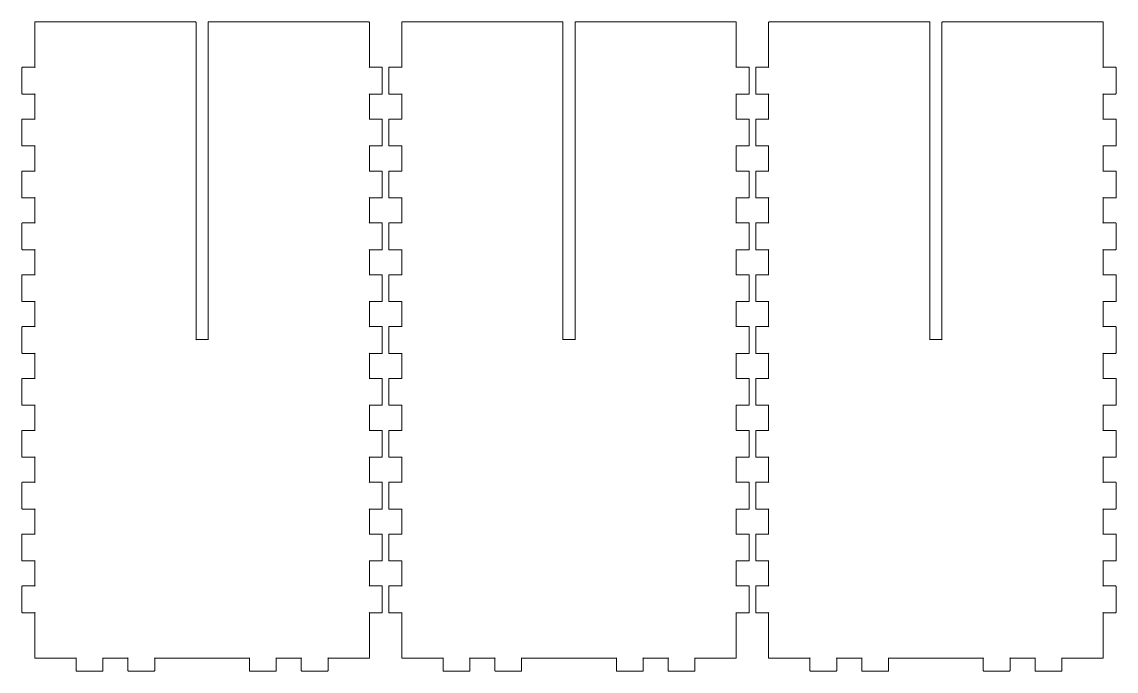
# Model space of a CAD drawing. Extents: x 28 to 2673, y 28 to 917.
# Drawn here: x 751 to 1469, y 492 to 917 of the extents above; entities that cross this region are included whole.
import ezdxf

# ---------------------------------------------------------------- set-up
doc = ezdxf.new("R2010")
doc.units = 0
doc.header["$MEASUREMENT"] = 0
doc.layers.add('圖層 1', color=7, linetype='Continuous', lineweight=0)

msp = doc.modelspace()

# ---------------------------------------------------------------- linework, layer by layer
at = {"layer": '圖層 1', "color": 18, "lineweight": 20, "true_color": 0x000000}
for points in [[(759.54, 500.03), (759.54, 500.03), (786.37, 500.03), (786.37, 500.03), (786.65, 500.03), (786.37, 500.31), (786.37, 500.03), (786.37, 500.03), (786.37, 491.81), (786.37, 491.81), (786.37, 491.66), (786.49, 491.53), (786.65, 491.53), (786.65, 491.53), (803.66, 491.53), (803.66, 491.53), (803.81, 491.53), (803.94, 491.66), (803.94, 491.81), (803.94, 491.81), (803.94, 500.03), (803.94, 500.03), (803.94, 500.31), (803.66, 500.03), (803.94, 500.03), (803.94, 500.03), (820.38, 500.03), (820.38, 500.03), (820.67, 500.03), (820.38, 500.31), (820.38, 500.03), (820.38, 500.03), (820.38, 491.81), (820.38, 491.81), (820.38, 491.66), (820.51, 491.53), (820.67, 491.53), (820.67, 491.53), (837.67, 491.53), (837.67, 491.53), (837.83, 491.53), (837.96, 491.66), (837.96, 491.81), (837.96, 491.81), (837.96, 500.03), (837.96, 500.03), (837.96, 500.31), (837.67, 500.03), (837.96, 500.03), (837.96, 500.03), (864.78, 500.03), (864.78, 500.03), (864.78, 500.03), (873.28, 500.03), (873.28, 500.03), (873.28, 500.03), (900.11, 500.03), (900.11, 500.03), (900.39, 500.03), (900.11, 500.31), (900.11, 500.03), (900.11, 500.03), (900.11, 491.81), (900.11, 491.81), (900.11, 491.66), (900.23, 491.53), (900.39, 491.53), (900.39, 491.53), (917.4, 491.53), (917.4, 491.53), (917.56, 491.53), (917.68, 491.66), (917.68, 491.81), (917.68, 491.81), (917.68, 500.03), (917.68, 500.03), (917.68, 500.31), (917.4, 500.03), (917.68, 500.03), (917.68, 500.03), (934.12, 500.03), (934.12, 500.03), (934.41, 500.03), (934.12, 500.31), (934.12, 500.03), (934.12, 500.03), (934.12, 491.81), (934.12, 491.81), (934.12, 491.66), (934.25, 491.53), (934.41, 491.53), (934.41, 491.53), (951.41, 491.53), (951.41, 491.53), (951.57, 491.53), (951.7, 491.66), (951.7, 491.81), (951.7, 491.81), (951.7, 500.03), (951.7, 500.03), (951.7, 500.31), (951.41, 500.03), (951.7, 500.03), (951.7, 500.03), (978.52, 500.03), (978.52, 500.03), (978.68, 500.03), (978.8, 500.16), (978.8, 500.31), (978.8, 500.31), (978.8, 529.8), (978.8, 529.8), (978.8, 530.08), (978.52, 529.8), (978.8, 529.8), (978.8, 529.8), (987.02, 529.8), (987.02, 529.8), (987.18, 529.8), (987.31, 529.92), (987.31, 530.08), (987.31, 530.08), (987.31, 547.09), (987.31, 547.09), (987.31, 547.24), (987.18, 547.37), (987.02, 547.37), (987.02, 547.37), (978.8, 547.37), (978.8, 547.37), (978.52, 547.37), (978.8, 547.09), (978.8, 547.37), (978.8, 547.37), (978.8, 563.81), (978.8, 563.81), (978.8, 564.09), (978.52, 563.81), (978.8, 563.81), (978.8, 563.81), (987.02, 563.81), (987.02, 563.81), (987.18, 563.81), (987.31, 563.94), (987.31, 564.09), (987.31, 564.09), (987.31, 581.1), (987.31, 581.1), (987.31, 581.26), (987.18, 581.39), (987.02, 581.39), (987.02, 581.39), (978.8, 581.39), (978.8, 581.39), (978.52, 581.39), (978.8, 581.1), (978.8, 581.39), (978.8, 581.39), (978.8, 597.83), (978.8, 597.83), (978.8, 598.11), (978.52, 597.83), (978.8, 597.83), (978.8, 597.83), (987.02, 597.83), (987.02, 597.83), (987.18, 597.83), (987.31, 597.95), (987.31, 598.11), (987.31, 598.11), (987.31, 615.12), (987.31, 615.12), (987.31, 615.27), (987.18, 615.4), (987.02, 615.4), (987.02, 615.4), (978.8, 615.4), (978.8, 615.4), (978.52, 615.4), (978.8, 615.12), (978.8, 615.4), (978.8, 615.4), (978.8, 631.84), (978.8, 631.84), (978.8, 632.13), (978.52, 631.84), (978.8, 631.84), (978.8, 631.84), (987.02, 631.84), (987.02, 631.84), (987.18, 631.84), (987.31, 631.97), (987.31, 632.13), (987.31, 632.13), (987.31, 649.13), (987.31, 649.13), (987.31, 649.29), (987.18, 649.42), (987.02, 649.42), (987.02, 649.42), (978.8, 649.42), (978.8, 649.42), (978.52, 649.42), (978.8, 649.13), (978.8, 649.42), (978.8, 649.42), (978.8, 665.86), (978.8, 665.86), (978.8, 666.14), (978.52, 665.86), (978.8, 665.86), (978.8, 665.86), (987.02, 665.86), (987.02, 665.86), (987.18, 665.86), (987.31, 665.99), (987.31, 666.14), (987.31, 666.14), (987.31, 683.15), (987.31, 683.15), (987.31, 683.31), (987.18, 683.43), (987.02, 683.43), (987.02, 683.43), (978.8, 683.43), (978.8, 683.43), (978.52, 683.43), (978.8, 683.15), (978.8, 683.43), (978.8, 683.43), (978.8, 699.87), (978.8, 699.87), (978.8, 700.16), (978.52, 699.87), (978.8, 699.87), (978.8, 699.87), (987.02, 699.87), (987.02, 699.87), (987.18, 699.87), (987.31, 700), (987.31, 700.16), (987.31, 700.16), (987.31, 717.17), (987.31, 717.17), (987.31, 717.32), (987.18, 717.45), (987.02, 717.45), (987.02, 717.45), (978.8, 717.45), (978.8, 717.45), (978.52, 717.45), (978.8, 717.17), (978.8, 717.45), (978.8, 717.45), (978.8, 733.89), (978.8, 733.89), (978.8, 734.17), (978.52, 733.89), (978.8, 733.89), (978.8, 733.89), (987.02, 733.89), (987.02, 733.89), (987.18, 733.89), (987.31, 734.02), (987.31, 734.17), (987.31, 734.17), (987.31, 751.18), (987.31, 751.18), (987.31, 751.34), (987.18, 751.46), (987.02, 751.46), (987.02, 751.46), (978.8, 751.46), (978.8, 751.46), (978.52, 751.46), (978.8, 751.18), (978.8, 751.46), (978.8, 751.46), (978.8, 767.91), (978.8, 767.91), (978.8, 768.19), (978.52, 767.91), (978.8, 767.91), (978.8, 767.91), (987.02, 767.91), (987.02, 767.91), (987.18, 767.91), (987.31, 768.03), (987.31, 768.19), (987.31, 768.19), (987.31, 785.2), (987.31, 785.2), (987.31, 785.35), (987.18, 785.48), (987.02, 785.48), (987.02, 785.48), (978.8, 785.48), (978.8, 785.48), (978.52, 785.48), (978.8, 785.2), (978.8, 785.48), (978.8, 785.48), (978.8, 801.92), (978.8, 801.92), (978.8, 802.2), (978.52, 801.92), (978.8, 801.92), (978.8, 801.92), (987.02, 801.92), (987.02, 801.92), (987.18, 801.92), (987.31, 802.05), (987.31, 802.2), (987.31, 802.2), (987.31, 819.21), (987.31, 819.21), (987.31, 819.37), (987.18, 819.5), (987.02, 819.5), (987.02, 819.5), (978.8, 819.5), (978.8, 819.5), (978.52, 819.5), (978.8, 819.21), (978.8, 819.5), (978.8, 819.5), (978.8, 835.94), (978.8, 835.94), (978.8, 836.22), (978.52, 835.94), (978.8, 835.94), (978.8, 835.94), (987.02, 835.94), (987.02, 835.94), (987.18, 835.94), (987.31, 836.06), (987.31, 836.22), (987.31, 836.22), (987.31, 853.23), (987.31, 853.23), (987.31, 853.38), (987.18, 853.51), (987.02, 853.51), (987.02, 853.51), (978.8, 853.51), (978.8, 853.51), (978.52, 853.51), (978.8, 853.23), (978.8, 853.51), (978.8, 853.51), (978.8, 869.95), (978.8, 869.95), (978.8, 870.24), (978.52, 869.95), (978.8, 869.95), (978.8, 869.95), (987.02, 869.95), (987.02, 869.95), (987.18, 869.95), (987.31, 870.08), (987.31, 870.24), (987.31, 870.24), (987.31, 887.24), (987.31, 887.24), (987.31, 887.4), (987.18, 887.53), (987.02, 887.53), (987.02, 887.53), (978.8, 887.53), (978.8, 887.53), (978.52, 887.53), (978.8, 887.24), (978.8, 887.53), (978.8, 887.53), (978.8, 917.01), (978.8, 917.01), (978.8, 917.16), (978.68, 917.29), (978.52, 917.29), (978.52, 917.29), (873.28, 917.29), (873.28, 917.29), (873.13, 917.29), (873, 917.16), (873, 917.01), (873, 917.01), (873, 708.94), (873, 708.94), (873, 708.66), (873.28, 708.94), (873, 708.94), (873, 708.94), (865.06, 708.94), (865.06, 708.94), (864.78, 708.94), (865.06, 708.66), (865.06, 708.94), (865.06, 708.94), (865.06, 917.01), (865.06, 917.01), (865.06, 917.16), (864.94, 917.29), (864.78, 917.29), (864.78, 917.29), (759.54, 917.29), (759.54, 917.29), (759.39, 917.29), (759.26, 917.16), (759.26, 917.01), (759.26, 917.01), (759.26, 887.53), (759.26, 887.53), (759.26, 887.24), (759.54, 887.53), (759.26, 887.53), (759.26, 887.53), (751.04, 887.53), (751.04, 887.53), (750.88, 887.53), (750.76, 887.4), (750.76, 887.24), (750.76, 887.24), (750.76, 870.24), (750.76, 870.24), (750.76, 870.08), (750.88, 869.95), (751.04, 869.95), (751.04, 869.95), (759.26, 869.95), (759.26, 869.95), (759.54, 869.95), (759.26, 870.24), (759.26, 869.95), (759.26, 869.95), (759.26, 853.51), (759.26, 853.51), (759.26, 853.23), (759.54, 853.51), (759.26, 853.51), (759.26, 853.51), (751.04, 853.51), (751.04, 853.51), (750.88, 853.51), (750.76, 853.38), (750.76, 853.23), (750.76, 853.23), (750.76, 836.22), (750.76, 836.22), (750.76, 836.06), (750.88, 835.94), (751.04, 835.94), (751.04, 835.94), (759.26, 835.94), (759.26, 835.94), (759.54, 835.94), (759.26, 836.22), (759.26, 835.94), (759.26, 835.94), (759.26, 819.5), (759.26, 819.5), (759.26, 819.21), (759.54, 819.5), (759.26, 819.5), (759.26, 819.5), (751.04, 819.5), (751.04, 819.5), (750.88, 819.5), (750.76, 819.37), (750.76, 819.21), (750.76, 819.21), (750.76, 802.2), (750.76, 802.2), (750.76, 802.05), (750.88, 801.92), (751.04, 801.92), (751.04, 801.92), (759.26, 801.92), (759.26, 801.92), (759.54, 801.92), (759.26, 802.2), (759.26, 801.92), (759.26, 801.92), (759.26, 785.48), (759.26, 785.48), (759.26, 785.2), (759.54, 785.48), (759.26, 785.48), (759.26, 785.48), (751.04, 785.48), (751.04, 785.48), (750.88, 785.48), (750.76, 785.35), (750.76, 785.2), (750.76, 785.2), (750.76, 768.19), (750.76, 768.19), (750.76, 768.03), (750.88, 767.91), (751.04, 767.91), (751.04, 767.91), (759.26, 767.91), (759.26, 767.91), (759.54, 767.91), (759.26, 768.19), (759.26, 767.91), (759.26, 767.91), (759.26, 751.46), (759.26, 751.46), (759.26, 751.18), (759.54, 751.46), (759.26, 751.46), (759.26, 751.46), (751.04, 751.46), (751.04, 751.46), (750.88, 751.46), (750.76, 751.34), (750.76, 751.18), (750.76, 751.18), (750.76, 734.17), (750.76, 734.17), (750.76, 734.02), (750.88, 733.89), (751.04, 733.89), (751.04, 733.89), (759.26, 733.89), (759.26, 733.89), (759.54, 733.89), (759.26, 734.17), (759.26, 733.89), (759.26, 733.89), (759.26, 717.45), (759.26, 717.45), (759.26, 717.17), (759.54, 717.45), (759.26, 717.45), (759.26, 717.45), (751.04, 717.45), (751.04, 717.45), (750.88, 717.45), (750.76, 717.32), (750.76, 717.17), (750.76, 717.17), (750.76, 700.16), (750.76, 700.16), (750.76, 700), (750.88, 699.87), (751.04, 699.87), (751.04, 699.87), (759.26, 699.87), (759.26, 699.87), (759.54, 699.87), (759.26, 700.16), (759.26, 699.87), (759.26, 699.87), (759.26, 683.43), (759.26, 683.43), (759.26, 683.15), (759.54, 683.43), (759.26, 683.43), (759.26, 683.43), (751.04, 683.43), (751.04, 683.43), (750.88, 683.43), (750.76, 683.31), (750.76, 683.15), (750.76, 683.15), (750.76, 666.14), (750.76, 666.14), (750.76, 665.99), (750.88, 665.86), (751.04, 665.86), (751.04, 665.86), (759.26, 665.86), (759.26, 665.86), (759.54, 665.86), (759.26, 666.14), (759.26, 665.86), (759.26, 665.86), (759.26, 649.42), (759.26, 649.42), (759.26, 649.13), (759.54, 649.42), (759.26, 649.42), (759.26, 649.42), (751.04, 649.42), (751.04, 649.42), (750.88, 649.42), (750.76, 649.29), (750.76, 649.13), (750.76, 649.13), (750.76, 632.13), (750.76, 632.13), (750.76, 631.97), (750.88, 631.84), (751.04, 631.84), (751.04, 631.84), (759.26, 631.84), (759.26, 631.84), (759.54, 631.84), (759.26, 632.13), (759.26, 631.84), (759.26, 631.84), (759.26, 615.4), (759.26, 615.4), (759.26, 615.12), (759.54, 615.4), (759.26, 615.4), (759.26, 615.4), (751.04, 615.4), (751.04, 615.4), (750.88, 615.4), (750.76, 615.27), (750.76, 615.12), (750.76, 615.12), (750.76, 598.11), (750.76, 598.11), (750.76, 597.95), (750.88, 597.83), (751.04, 597.83), (751.04, 597.83), (759.26, 597.83), (759.26, 597.83), (759.54, 597.83), (759.26, 598.11), (759.26, 597.83), (759.26, 597.83), (759.26, 581.39), (759.26, 581.39), (759.26, 581.1), (759.54, 581.39), (759.26, 581.39), (759.26, 581.39), (751.04, 581.39), (751.04, 581.39), (750.88, 581.39), (750.76, 581.26), (750.76, 581.1), (750.76, 581.1), (750.76, 564.09), (750.76, 564.09), (750.76, 563.94), (750.88, 563.81), (751.04, 563.81), (751.04, 563.81), (759.26, 563.81), (759.26, 563.81), (759.54, 563.81), (759.26, 564.09), (759.26, 563.81), (759.26, 563.81), (759.26, 547.37), (759.26, 547.37), (759.26, 547.09), (759.54, 547.37), (759.26, 547.37), (759.26, 547.37), (751.04, 547.37), (751.04, 547.37), (750.88, 547.37), (750.76, 547.24), (750.76, 547.09), (750.76, 547.09), (750.76, 530.08), (750.76, 530.08), (750.76, 529.92), (750.88, 529.8), (751.04, 529.8), (751.04, 529.8), (759.26, 529.8), (759.26, 529.8), (759.54, 529.8), (759.26, 530.08), (759.26, 529.8), (759.26, 529.8), (759.26, 500.31), (759.26, 500.31), (759.26, 500.16), (759.39, 500.03), (759.54, 500.03)], [(1000.35, 500.03), (1000.35, 500.03), (1027.17, 500.03), (1027.17, 500.03), (1027.45, 500.03), (1027.17, 500.31), (1027.17, 500.03), (1027.17, 500.03), (1027.17, 491.81), (1027.17, 491.81), (1027.17, 491.66), (1027.3, 491.53), (1027.45, 491.53), (1027.45, 491.53), (1044.46, 491.53), (1044.46, 491.53), (1044.62, 491.53), (1044.75, 491.66), (1044.75, 491.81), (1044.75, 491.81), (1044.75, 500.03), (1044.75, 500.03), (1044.75, 500.31), (1044.46, 500.03), (1044.74, 500.03), (1044.74, 500.03), (1061.19, 500.03), (1061.19, 500.03), (1061.47, 500.03), (1061.19, 500.31), (1061.19, 500.03), (1061.19, 500.03), (1061.19, 491.81), (1061.19, 491.81), (1061.19, 491.66), (1061.31, 491.53), (1061.47, 491.53), (1061.47, 491.53), (1078.48, 491.53), (1078.48, 491.53), (1078.63, 491.53), (1078.76, 491.66), (1078.76, 491.81), (1078.76, 491.81), (1078.76, 500.03), (1078.76, 500.03), (1078.76, 500.31), (1078.48, 500.03), (1078.76, 500.03), (1078.76, 500.03), (1105.58, 500.03), (1105.58, 500.03), (1105.58, 500.03), (1114.09, 500.03), (1114.09, 500.03), (1114.09, 500.03), (1140.91, 500.03), (1140.91, 500.03), (1141.19, 500.03), (1140.91, 500.31), (1140.91, 500.03), (1140.91, 500.03), (1140.91, 491.81), (1140.91, 491.81), (1140.91, 491.66), (1141.04, 491.53), (1141.19, 491.53), (1141.19, 491.53), (1158.2, 491.53), (1158.2, 491.53), (1158.36, 491.53), (1158.49, 491.66), (1158.49, 491.81), (1158.49, 491.81), (1158.49, 500.03), (1158.49, 500.03), (1158.49, 500.31), (1158.2, 500.03), (1158.49, 500.03), (1158.49, 500.03), (1174.92, 500.03), (1174.92, 500.03), (1175.21, 500.03), (1174.93, 500.31), (1174.92, 500.03), (1174.92, 500.03), (1174.92, 491.81), (1174.92, 491.81), (1174.93, 491.66), (1175.05, 491.53), (1175.21, 491.53), (1175.21, 491.53), (1192.22, 491.53), (1192.22, 491.53), (1192.37, 491.53), (1192.5, 491.66), (1192.5, 491.81), (1192.5, 491.81), (1192.5, 500.03), (1192.5, 500.03), (1192.5, 500.31), (1192.22, 500.03), (1192.5, 500.03), (1192.5, 500.03), (1219.32, 500.03), (1219.32, 500.03), (1219.48, 500.03), (1219.61, 500.16), (1219.61, 500.31), (1219.61, 500.31), (1219.61, 529.8), (1219.61, 529.8), (1219.61, 530.08), (1219.32, 529.8), (1219.61, 529.8), (1219.61, 529.8), (1227.83, 529.8), (1227.83, 529.8), (1227.98, 529.8), (1228.11, 529.92), (1228.11, 530.08), (1228.11, 530.08), (1228.11, 547.09), (1228.11, 547.09), (1228.11, 547.24), (1227.98, 547.37), (1227.83, 547.37), (1227.83, 547.37), (1219.61, 547.37), (1219.61, 547.37), (1219.32, 547.37), (1219.61, 547.09), (1219.61, 547.37), (1219.61, 547.37), (1219.61, 563.81), (1219.61, 563.81), (1219.61, 564.09), (1219.32, 563.81), (1219.61, 563.81), (1219.61, 563.81), (1227.83, 563.81), (1227.83, 563.81), (1227.98, 563.81), (1228.11, 563.94), (1228.11, 564.09), (1228.11, 564.09), (1228.11, 581.1), (1228.11, 581.1), (1228.11, 581.26), (1227.98, 581.39), (1227.83, 581.39), (1227.83, 581.39), (1219.61, 581.39), (1219.61, 581.39), (1219.32, 581.39), (1219.61, 581.1), (1219.61, 581.39), (1219.61, 581.39), (1219.61, 597.83), (1219.61, 597.83), (1219.61, 598.11), (1219.32, 597.83), (1219.61, 597.83), (1219.61, 597.83), (1227.83, 597.83), (1227.83, 597.83), (1227.98, 597.83), (1228.11, 597.95), (1228.11, 598.11), (1228.11, 598.11), (1228.11, 615.12), (1228.11, 615.12), (1228.11, 615.27), (1227.98, 615.4), (1227.83, 615.4), (1227.83, 615.4), (1219.61, 615.4), (1219.61, 615.4), (1219.32, 615.4), (1219.61, 615.12), (1219.61, 615.4), (1219.61, 615.4), (1219.61, 631.84), (1219.61, 631.84), (1219.61, 632.13), (1219.32, 631.84), (1219.61, 631.84), (1219.61, 631.84), (1227.83, 631.84), (1227.83, 631.84), (1227.98, 631.84), (1228.11, 631.97), (1228.11, 632.13), (1228.11, 632.13), (1228.11, 649.13), (1228.11, 649.13), (1228.11, 649.29), (1227.98, 649.42), (1227.83, 649.42), (1227.83, 649.42), (1219.61, 649.42), (1219.61, 649.42), (1219.32, 649.42), (1219.61, 649.13), (1219.61, 649.42), (1219.61, 649.42), (1219.61, 665.86), (1219.61, 665.86), (1219.61, 666.14), (1219.32, 665.86), (1219.61, 665.86), (1219.61, 665.86), (1227.83, 665.86), (1227.83, 665.86), (1227.98, 665.86), (1228.11, 665.99), (1228.11, 666.14), (1228.11, 666.14), (1228.11, 683.15), (1228.11, 683.15), (1228.11, 683.31), (1227.98, 683.43), (1227.83, 683.43), (1227.83, 683.43), (1219.61, 683.43), (1219.61, 683.43), (1219.32, 683.43), (1219.61, 683.15), (1219.61, 683.43), (1219.61, 683.43), (1219.61, 699.87), (1219.61, 699.87), (1219.61, 700.16), (1219.32, 699.87), (1219.61, 699.87), (1219.61, 699.87), (1227.83, 699.87), (1227.83, 699.87), (1227.98, 699.87), (1228.11, 700), (1228.11, 700.16), (1228.11, 700.16), (1228.11, 717.17), (1228.11, 717.17), (1228.11, 717.32), (1227.98, 717.45), (1227.83, 717.45), (1227.83, 717.45), (1219.61, 717.45), (1219.61, 717.45), (1219.32, 717.45), (1219.61, 717.17), (1219.61, 717.45), (1219.61, 717.45), (1219.61, 733.89), (1219.61, 733.89), (1219.61, 734.17), (1219.32, 733.89), (1219.61, 733.89), (1219.61, 733.89), (1227.83, 733.89), (1227.83, 733.89), (1227.98, 733.89), (1228.11, 734.02), (1228.11, 734.17), (1228.11, 734.17), (1228.11, 751.18), (1228.11, 751.18), (1228.11, 751.34), (1227.98, 751.46), (1227.83, 751.46), (1227.83, 751.46), (1219.61, 751.46), (1219.61, 751.46), (1219.32, 751.46), (1219.61, 751.18), (1219.61, 751.46), (1219.61, 751.46), (1219.61, 767.91), (1219.61, 767.91), (1219.61, 768.19), (1219.32, 767.91), (1219.61, 767.91), (1219.61, 767.91), (1227.83, 767.91), (1227.83, 767.91), (1227.98, 767.91), (1228.11, 768.03), (1228.11, 768.19), (1228.11, 768.19), (1228.11, 785.2), (1228.11, 785.2), (1228.11, 785.35), (1227.98, 785.48), (1227.83, 785.48), (1227.83, 785.48), (1219.61, 785.48), (1219.61, 785.48), (1219.32, 785.48), (1219.61, 785.2), (1219.61, 785.48), (1219.61, 785.48), (1219.61, 801.92), (1219.61, 801.92), (1219.61, 802.2), (1219.32, 801.92), (1219.61, 801.92), (1219.61, 801.92), (1227.83, 801.92), (1227.83, 801.92), (1227.98, 801.92), (1228.11, 802.05), (1228.11, 802.2), (1228.11, 802.2), (1228.11, 819.21), (1228.11, 819.21), (1228.11, 819.37), (1227.98, 819.5), (1227.83, 819.5), (1227.83, 819.5), (1219.61, 819.5), (1219.61, 819.5), (1219.32, 819.5), (1219.61, 819.21), (1219.61, 819.5), (1219.61, 819.5), (1219.61, 835.94), (1219.61, 835.94), (1219.61, 836.22), (1219.32, 835.94), (1219.61, 835.94), (1219.61, 835.94), (1227.83, 835.94), (1227.83, 835.94), (1227.98, 835.94), (1228.11, 836.06), (1228.11, 836.22), (1228.11, 836.22), (1228.11, 853.23), (1228.11, 853.23), (1228.11, 853.38), (1227.98, 853.51), (1227.83, 853.51), (1227.83, 853.51), (1219.61, 853.51), (1219.61, 853.51), (1219.32, 853.51), (1219.61, 853.23), (1219.61, 853.51), (1219.61, 853.51), (1219.61, 869.95), (1219.61, 869.95), (1219.61, 870.24), (1219.32, 869.95), (1219.61, 869.95), (1219.61, 869.95), (1227.83, 869.95), (1227.83, 869.95), (1227.98, 869.95), (1228.11, 870.08), (1228.11, 870.24), (1228.11, 870.24), (1228.11, 887.24), (1228.11, 887.24), (1228.11, 887.4), (1227.98, 887.53), (1227.83, 887.53), (1227.83, 887.53), (1219.61, 887.53), (1219.61, 887.53), (1219.32, 887.53), (1219.61, 887.24), (1219.61, 887.53), (1219.61, 887.53), (1219.61, 917.01), (1219.61, 917.01), (1219.61, 917.16), (1219.48, 917.29), (1219.32, 917.29), (1219.32, 917.29), (1114.09, 917.29), (1114.09, 917.29), (1113.93, 917.29), (1113.8, 917.16), (1113.8, 917.01), (1113.8, 917.01), (1113.8, 708.94), (1113.8, 708.94), (1113.8, 708.66), (1114.09, 708.94), (1113.8, 708.94), (1113.8, 708.94), (1105.87, 708.94), (1105.87, 708.94), (1105.58, 708.94), (1105.87, 708.66), (1105.87, 708.94), (1105.87, 708.94), (1105.87, 917.01), (1105.87, 917.01), (1105.87, 917.16), (1105.74, 917.29), (1105.58, 917.29), (1105.58, 917.29), (1000.35, 917.29), (1000.35, 917.29), (1000.19, 917.29), (1000.06, 917.16), (1000.06, 917.01), (1000.06, 917.01), (1000.06, 887.53), (1000.06, 887.53), (1000.06, 887.24), (1000.35, 887.53), (1000.06, 887.53), (1000.06, 887.53), (991.84, 887.53), (991.84, 887.53), (991.69, 887.53), (991.56, 887.4), (991.56, 887.24), (991.56, 887.24), (991.56, 870.24), (991.56, 870.24), (991.56, 870.08), (991.69, 869.95), (991.84, 869.95), (991.84, 869.95), (1000.06, 869.95), (1000.06, 869.95), (1000.35, 869.95), (1000.06, 870.24), (1000.06, 869.95), (1000.06, 869.95), (1000.06, 853.51), (1000.06, 853.51), (1000.06, 853.23), (1000.35, 853.51), (1000.06, 853.51), (1000.06, 853.51), (991.84, 853.51), (991.84, 853.51), (991.69, 853.51), (991.56, 853.38), (991.56, 853.23), (991.56, 853.23), (991.56, 836.22), (991.56, 836.22), (991.56, 836.06), (991.69, 835.94), (991.84, 835.94), (991.84, 835.94), (1000.06, 835.94), (1000.06, 835.94), (1000.35, 835.94), (1000.06, 836.22), (1000.06, 835.94), (1000.06, 835.94), (1000.06, 819.5), (1000.06, 819.5), (1000.06, 819.21), (1000.35, 819.5), (1000.06, 819.5), (1000.06, 819.5), (991.84, 819.5), (991.84, 819.5), (991.69, 819.5), (991.56, 819.37), (991.56, 819.21), (991.56, 819.21), (991.56, 802.2), (991.56, 802.2), (991.56, 802.05), (991.69, 801.92), (991.84, 801.92), (991.84, 801.92), (1000.06, 801.92), (1000.06, 801.92), (1000.35, 801.92), (1000.06, 802.2), (1000.06, 801.92), (1000.06, 801.92), (1000.06, 785.48), (1000.06, 785.48), (1000.06, 785.2), (1000.35, 785.48), (1000.06, 785.48), (1000.06, 785.48), (991.84, 785.48), (991.84, 785.48), (991.69, 785.48), (991.56, 785.35), (991.56, 785.2), (991.56, 785.2), (991.56, 768.19), (991.56, 768.19), (991.56, 768.03), (991.69, 767.91), (991.84, 767.91), (991.84, 767.91), (1000.06, 767.91), (1000.06, 767.91), (1000.35, 767.91), (1000.06, 768.19), (1000.06, 767.91), (1000.06, 767.91), (1000.06, 751.46), (1000.06, 751.46), (1000.06, 751.18), (1000.35, 751.46), (1000.06, 751.46), (1000.06, 751.46), (991.84, 751.46), (991.84, 751.46), (991.69, 751.46), (991.56, 751.34), (991.56, 751.18), (991.56, 751.18), (991.56, 734.17), (991.56, 734.17), (991.56, 734.02), (991.69, 733.89), (991.84, 733.89), (991.84, 733.89), (1000.06, 733.89), (1000.06, 733.89), (1000.35, 733.89), (1000.06, 734.17), (1000.06, 733.89), (1000.06, 733.89), (1000.06, 717.45), (1000.06, 717.45), (1000.06, 717.17), (1000.35, 717.45), (1000.06, 717.45), (1000.06, 717.45), (991.84, 717.45), (991.84, 717.45), (991.69, 717.45), (991.56, 717.32), (991.56, 717.17), (991.56, 717.17), (991.56, 700.16), (991.56, 700.16), (991.56, 700), (991.69, 699.87), (991.84, 699.87), (991.84, 699.87), (1000.06, 699.87), (1000.06, 699.87), (1000.35, 699.87), (1000.06, 700.16), (1000.06, 699.87), (1000.06, 699.87), (1000.06, 683.43), (1000.06, 683.43), (1000.06, 683.15), (1000.35, 683.43), (1000.06, 683.43), (1000.06, 683.43), (991.84, 683.43), (991.84, 683.43), (991.69, 683.43), (991.56, 683.31), (991.56, 683.15), (991.56, 683.15), (991.56, 666.14), (991.56, 666.14), (991.56, 665.99), (991.69, 665.86), (991.84, 665.86), (991.84, 665.86), (1000.06, 665.86), (1000.06, 665.86), (1000.35, 665.86), (1000.06, 666.14), (1000.06, 665.86), (1000.06, 665.86), (1000.06, 649.42), (1000.06, 649.42), (1000.06, 649.13), (1000.35, 649.42), (1000.06, 649.42), (1000.06, 649.42), (991.84, 649.42), (991.84, 649.42), (991.69, 649.42), (991.56, 649.29), (991.56, 649.13), (991.56, 649.13), (991.56, 632.13), (991.56, 632.13), (991.56, 631.97), (991.69, 631.84), (991.84, 631.84), (991.84, 631.84), (1000.06, 631.84), (1000.06, 631.84), (1000.35, 631.84), (1000.06, 632.13), (1000.06, 631.84), (1000.06, 631.84), (1000.06, 615.4), (1000.06, 615.4), (1000.06, 615.12), (1000.35, 615.4), (1000.06, 615.4), (1000.06, 615.4), (991.84, 615.4), (991.84, 615.4), (991.69, 615.4), (991.56, 615.27), (991.56, 615.12), (991.56, 615.12), (991.56, 598.11), (991.56, 598.11), (991.56, 597.95), (991.69, 597.83), (991.84, 597.83), (991.84, 597.83), (1000.06, 597.83), (1000.06, 597.83), (1000.35, 597.83), (1000.06, 598.11), (1000.06, 597.83), (1000.06, 597.83), (1000.06, 581.39), (1000.06, 581.39), (1000.06, 581.1), (1000.35, 581.39), (1000.06, 581.39), (1000.06, 581.39), (991.84, 581.39), (991.84, 581.39), (991.69, 581.39), (991.56, 581.26), (991.56, 581.1), (991.56, 581.1), (991.56, 564.09), (991.56, 564.09), (991.56, 563.94), (991.69, 563.81), (991.84, 563.81), (991.84, 563.81), (1000.06, 563.81), (1000.06, 563.81), (1000.35, 563.81), (1000.06, 564.09), (1000.06, 563.81), (1000.06, 563.81), (1000.06, 547.37), (1000.06, 547.37), (1000.06, 547.09), (1000.35, 547.37), (1000.06, 547.37), (1000.06, 547.37), (991.84, 547.37), (991.84, 547.37), (991.69, 547.37), (991.56, 547.24), (991.56, 547.09), (991.56, 547.09), (991.56, 530.08), (991.56, 530.08), (991.56, 529.92), (991.69, 529.8), (991.84, 529.8), (991.84, 529.8), (1000.06, 529.8), (1000.06, 529.8), (1000.35, 529.8), (1000.06, 530.08), (1000.06, 529.8), (1000.06, 529.8), (1000.06, 500.31), (1000.06, 500.31), (1000.06, 500.16), (1000.19, 500.03), (1000.35, 500.03)], [(1241.15, 500.03), (1241.15, 500.03), (1267.97, 500.03), (1267.97, 500.03), (1268.26, 500.03), (1267.97, 500.31), (1267.97, 500.03), (1267.97, 500.03), (1267.97, 491.81), (1267.97, 491.81), (1267.97, 491.66), (1268.1, 491.53), (1268.26, 491.53), (1268.26, 491.53), (1285.27, 491.53), (1285.27, 491.53), (1285.42, 491.53), (1285.55, 491.66), (1285.55, 491.81), (1285.55, 491.81), (1285.55, 500.03), (1285.55, 500.03), (1285.55, 500.31), (1285.27, 500.03), (1285.55, 500.03), (1285.55, 500.03), (1301.99, 500.03), (1301.99, 500.03), (1302.27, 500.03), (1301.99, 500.31), (1301.99, 500.03), (1301.99, 500.03), (1301.99, 491.81), (1301.99, 491.81), (1301.99, 491.66), (1302.11, 491.53), (1302.27, 491.53), (1302.27, 491.53), (1319.28, 491.53), (1319.28, 491.53), (1319.44, 491.53), (1319.56, 491.66), (1319.56, 491.81), (1319.56, 491.81), (1319.56, 500.03), (1319.56, 500.03), (1319.56, 500.31), (1319.28, 500.03), (1319.56, 500.03), (1319.56, 500.03), (1346.39, 500.03), (1346.39, 500.03), (1346.39, 500.03), (1354.89, 500.03), (1354.89, 500.03), (1354.89, 500.03), (1381.71, 500.03), (1381.71, 500.03), (1382, 500.03), (1381.71, 500.31), (1381.71, 500.03), (1381.71, 500.03), (1381.71, 491.81), (1381.71, 491.81), (1381.71, 491.66), (1381.84, 491.53), (1382, 491.53), (1382, 491.53), (1399.01, 491.53), (1399.01, 491.53), (1399.16, 491.53), (1399.29, 491.66), (1399.29, 491.81), (1399.29, 491.81), (1399.29, 500.03), (1399.29, 500.03), (1399.29, 500.31), (1399.01, 500.03), (1399.29, 500.03), (1399.29, 500.03), (1415.73, 500.03), (1415.73, 500.03), (1416.01, 500.03), (1415.73, 500.31), (1415.73, 500.03), (1415.73, 500.03), (1415.73, 491.81), (1415.73, 491.81), (1415.73, 491.66), (1415.85, 491.53), (1416.01, 491.53), (1416.01, 491.53), (1433.02, 491.53), (1433.02, 491.53), (1433.18, 491.53), (1433.3, 491.66), (1433.3, 491.81), (1433.3, 491.81), (1433.3, 500.03), (1433.3, 500.03), (1433.3, 500.31), (1433.02, 500.03), (1433.3, 500.03), (1433.3, 500.03), (1460.13, 500.03), (1460.13, 500.03), (1460.28, 500.03), (1460.41, 500.16), (1460.41, 500.31), (1460.41, 500.31), (1460.41, 529.8), (1460.41, 529.8), (1460.41, 530.08), (1460.13, 529.8), (1460.41, 529.8), (1460.41, 529.8), (1468.63, 529.8), (1468.63, 529.8), (1468.79, 529.8), (1468.91, 529.92), (1468.91, 530.08), (1468.91, 530.08), (1468.91, 547.09), (1468.91, 547.09), (1468.91, 547.24), (1468.79, 547.37), (1468.63, 547.37), (1468.63, 547.37), (1460.41, 547.37), (1460.41, 547.37), (1460.13, 547.37), (1460.41, 547.09), (1460.41, 547.37), (1460.41, 547.37), (1460.41, 563.81), (1460.41, 563.81), (1460.41, 564.09), (1460.13, 563.81), (1460.41, 563.81), (1460.41, 563.81), (1468.63, 563.81), (1468.63, 563.81), (1468.79, 563.81), (1468.91, 563.94), (1468.91, 564.09), (1468.91, 564.09), (1468.91, 581.1), (1468.91, 581.1), (1468.91, 581.26), (1468.79, 581.39), (1468.63, 581.39), (1468.63, 581.39), (1460.41, 581.39), (1460.41, 581.39), (1460.13, 581.39), (1460.41, 581.1), (1460.41, 581.39), (1460.41, 581.39), (1460.41, 597.83), (1460.41, 597.83), (1460.41, 598.11), (1460.13, 597.83), (1460.41, 597.83), (1460.41, 597.83), (1468.63, 597.83), (1468.63, 597.83), (1468.79, 597.83), (1468.91, 597.95), (1468.91, 598.11), (1468.91, 598.11), (1468.91, 615.12), (1468.91, 615.12), (1468.91, 615.27), (1468.79, 615.4), (1468.63, 615.4), (1468.63, 615.4), (1460.41, 615.4), (1460.41, 615.4), (1460.13, 615.4), (1460.41, 615.12), (1460.41, 615.4), (1460.41, 615.4), (1460.41, 631.84), (1460.41, 631.84), (1460.41, 632.13), (1460.13, 631.84), (1460.41, 631.84), (1460.41, 631.84), (1468.63, 631.84), (1468.63, 631.84), (1468.79, 631.84), (1468.91, 631.97), (1468.91, 632.13), (1468.91, 632.13), (1468.91, 649.13), (1468.91, 649.13), (1468.91, 649.29), (1468.79, 649.42), (1468.63, 649.42), (1468.63, 649.42), (1460.41, 649.42), (1460.41, 649.42), (1460.13, 649.42), (1460.41, 649.13), (1460.41, 649.42), (1460.41, 649.42), (1460.41, 665.86), (1460.41, 665.86), (1460.41, 666.14), (1460.13, 665.86), (1460.41, 665.86), (1460.41, 665.86), (1468.63, 665.86), (1468.63, 665.86), (1468.79, 665.86), (1468.91, 665.99), (1468.91, 666.14), (1468.91, 666.14), (1468.91, 683.15), (1468.91, 683.15), (1468.91, 683.31), (1468.79, 683.43), (1468.63, 683.43), (1468.63, 683.43), (1460.41, 683.43), (1460.41, 683.43), (1460.13, 683.43), (1460.41, 683.15), (1460.41, 683.43), (1460.41, 683.43), (1460.41, 699.87), (1460.41, 699.87), (1460.41, 700.16), (1460.13, 699.87), (1460.41, 699.87), (1460.41, 699.87), (1468.63, 699.87), (1468.63, 699.87), (1468.79, 699.87), (1468.91, 700), (1468.91, 700.16), (1468.91, 700.16), (1468.91, 717.17), (1468.91, 717.17), (1468.91, 717.32), (1468.79, 717.45), (1468.63, 717.45), (1468.63, 717.45), (1460.41, 717.45), (1460.41, 717.45), (1460.13, 717.45), (1460.41, 717.17), (1460.41, 717.45), (1460.41, 717.45), (1460.41, 733.89), (1460.41, 733.89), (1460.41, 734.17), (1460.13, 733.89), (1460.41, 733.89), (1460.41, 733.89), (1468.63, 733.89), (1468.63, 733.89), (1468.79, 733.89), (1468.91, 734.02), (1468.91, 734.17), (1468.91, 734.17), (1468.91, 751.18), (1468.91, 751.18), (1468.91, 751.34), (1468.79, 751.46), (1468.63, 751.46), (1468.63, 751.46), (1460.41, 751.46), (1460.41, 751.46), (1460.13, 751.46), (1460.41, 751.18), (1460.41, 751.46), (1460.41, 751.46), (1460.41, 767.91), (1460.41, 767.91), (1460.41, 768.19), (1460.13, 767.91), (1460.41, 767.91), (1460.41, 767.91), (1468.63, 767.91), (1468.63, 767.91), (1468.79, 767.91), (1468.91, 768.03), (1468.91, 768.19), (1468.91, 768.19), (1468.91, 785.2), (1468.91, 785.2), (1468.91, 785.35), (1468.79, 785.48), (1468.63, 785.48), (1468.63, 785.48), (1460.41, 785.48), (1460.41, 785.48), (1460.13, 785.48), (1460.41, 785.2), (1460.41, 785.48), (1460.41, 785.48), (1460.41, 801.92), (1460.41, 801.92), (1460.41, 802.2), (1460.13, 801.92), (1460.41, 801.92), (1460.41, 801.92), (1468.63, 801.92), (1468.63, 801.92), (1468.79, 801.92), (1468.91, 802.05), (1468.91, 802.2), (1468.91, 802.2), (1468.91, 819.21), (1468.91, 819.21), (1468.91, 819.37), (1468.79, 819.5), (1468.63, 819.5), (1468.63, 819.5), (1460.41, 819.5), (1460.41, 819.5), (1460.13, 819.5), (1460.41, 819.21), (1460.41, 819.5), (1460.41, 819.5), (1460.41, 835.94), (1460.41, 835.94), (1460.41, 836.22), (1460.13, 835.94), (1460.41, 835.94), (1460.41, 835.94), (1468.63, 835.94), (1468.63, 835.94), (1468.79, 835.94), (1468.91, 836.06), (1468.91, 836.22), (1468.91, 836.22), (1468.91, 853.23), (1468.91, 853.23), (1468.91, 853.38), (1468.79, 853.51), (1468.63, 853.51), (1468.63, 853.51), (1460.41, 853.51), (1460.41, 853.51), (1460.13, 853.51), (1460.41, 853.23), (1460.41, 853.51), (1460.41, 853.51), (1460.41, 869.95), (1460.41, 869.95), (1460.41, 870.24), (1460.13, 869.95), (1460.41, 869.95), (1460.41, 869.95), (1468.63, 869.95), (1468.63, 869.95), (1468.79, 869.95), (1468.91, 870.08), (1468.91, 870.24), (1468.91, 870.24), (1468.91, 887.24), (1468.91, 887.24), (1468.91, 887.4), (1468.79, 887.53), (1468.63, 887.53), (1468.63, 887.53), (1460.41, 887.53), (1460.41, 887.53), (1460.13, 887.53), (1460.41, 887.24), (1460.41, 887.53), (1460.41, 887.53), (1460.41, 917.01), (1460.41, 917.01), (1460.41, 917.16), (1460.28, 917.29), (1460.13, 917.29), (1460.13, 917.29), (1354.89, 917.29), (1354.89, 917.29), (1354.73, 917.29), (1354.61, 917.16), (1354.61, 917.01), (1354.61, 917.01), (1354.61, 708.94), (1354.61, 708.94), (1354.61, 708.66), (1354.89, 708.94), (1354.61, 708.94), (1354.61, 708.94), (1346.67, 708.94), (1346.67, 708.94), (1346.39, 708.94), (1346.67, 708.66), (1346.67, 708.94), (1346.67, 708.94), (1346.67, 917.01), (1346.67, 917.01), (1346.67, 917.16), (1346.54, 917.29), (1346.39, 917.29), (1346.39, 917.29), (1241.15, 917.29), (1241.15, 917.29), (1240.99, 917.29), (1240.87, 917.16), (1240.87, 917.01), (1240.87, 917.01), (1240.87, 887.53), (1240.87, 887.53), (1240.87, 887.24), (1241.15, 887.53), (1240.87, 887.53), (1240.87, 887.53), (1232.65, 887.53), (1232.65, 887.53), (1232.49, 887.53), (1232.36, 887.4), (1232.36, 887.24), (1232.36, 887.24), (1232.36, 870.24), (1232.36, 870.24), (1232.36, 870.08), (1232.49, 869.95), (1232.65, 869.95), (1232.65, 869.95), (1240.87, 869.95), (1240.87, 869.95), (1241.15, 869.95), (1240.87, 870.24), (1240.87, 869.95), (1240.87, 869.95), (1240.87, 853.51), (1240.87, 853.51), (1240.87, 853.23), (1241.15, 853.51), (1240.87, 853.51), (1240.87, 853.51), (1232.65, 853.51), (1232.65, 853.51), (1232.49, 853.51), (1232.36, 853.38), (1232.36, 853.23), (1232.36, 853.23), (1232.36, 836.22), (1232.36, 836.22), (1232.36, 836.06), (1232.49, 835.94), (1232.65, 835.94), (1232.65, 835.94), (1240.87, 835.94), (1240.87, 835.94), (1241.15, 835.94), (1240.87, 836.22), (1240.87, 835.94), (1240.87, 835.94), (1240.87, 819.5), (1240.87, 819.5), (1240.87, 819.21), (1241.15, 819.5), (1240.87, 819.5), (1240.87, 819.5), (1232.65, 819.5), (1232.65, 819.5), (1232.49, 819.5), (1232.36, 819.37), (1232.36, 819.21), (1232.36, 819.21), (1232.36, 802.2), (1232.36, 802.2), (1232.36, 802.05), (1232.49, 801.92), (1232.65, 801.92), (1232.65, 801.92), (1240.87, 801.92), (1240.87, 801.92), (1241.15, 801.92), (1240.87, 802.2), (1240.87, 801.92), (1240.87, 801.92), (1240.87, 785.48), (1240.87, 785.48), (1240.87, 785.2), (1241.15, 785.48), (1240.87, 785.48), (1240.87, 785.48), (1232.65, 785.48), (1232.65, 785.48), (1232.49, 785.48), (1232.36, 785.35), (1232.36, 785.2), (1232.36, 785.2), (1232.36, 768.19), (1232.36, 768.19), (1232.36, 768.03), (1232.49, 767.91), (1232.65, 767.91), (1232.65, 767.91), (1240.87, 767.91), (1240.87, 767.91), (1241.15, 767.91), (1240.87, 768.19), (1240.87, 767.91), (1240.87, 767.91), (1240.87, 751.46), (1240.87, 751.46), (1240.87, 751.18), (1241.15, 751.46), (1240.87, 751.46), (1240.87, 751.46), (1232.65, 751.46), (1232.65, 751.46), (1232.49, 751.46), (1232.36, 751.34), (1232.36, 751.18), (1232.36, 751.18), (1232.36, 734.17), (1232.36, 734.17), (1232.36, 734.02), (1232.49, 733.89), (1232.65, 733.89), (1232.65, 733.89), (1240.87, 733.89), (1240.87, 733.89), (1241.15, 733.89), (1240.87, 734.17), (1240.87, 733.89), (1240.87, 733.89), (1240.87, 717.45), (1240.87, 717.45), (1240.87, 717.17), (1241.15, 717.45), (1240.87, 717.45), (1240.87, 717.45), (1232.65, 717.45), (1232.65, 717.45), (1232.49, 717.45), (1232.36, 717.32), (1232.36, 717.17), (1232.36, 717.17), (1232.36, 700.16), (1232.36, 700.16), (1232.36, 700), (1232.49, 699.87), (1232.65, 699.87), (1232.65, 699.87), (1240.87, 699.87), (1240.87, 699.87), (1241.15, 699.87), (1240.87, 700.16), (1240.87, 699.87), (1240.87, 699.87), (1240.87, 683.43), (1240.87, 683.43), (1240.87, 683.15), (1241.15, 683.43), (1240.87, 683.43), (1240.87, 683.43), (1232.65, 683.43), (1232.65, 683.43), (1232.49, 683.43), (1232.36, 683.31), (1232.36, 683.15), (1232.36, 683.15), (1232.36, 666.14), (1232.36, 666.14), (1232.36, 665.99), (1232.49, 665.86), (1232.65, 665.86), (1232.65, 665.86), (1240.87, 665.86), (1240.87, 665.86), (1241.15, 665.86), (1240.87, 666.14), (1240.87, 665.86), (1240.87, 665.86), (1240.87, 649.42), (1240.87, 649.42), (1240.87, 649.13), (1241.15, 649.42), (1240.87, 649.42), (1240.87, 649.42), (1232.65, 649.42), (1232.65, 649.42), (1232.49, 649.42), (1232.36, 649.29), (1232.36, 649.13), (1232.36, 649.13), (1232.36, 632.13), (1232.36, 632.13), (1232.36, 631.97), (1232.49, 631.84), (1232.65, 631.84), (1232.65, 631.84), (1240.87, 631.84), (1240.87, 631.84), (1241.15, 631.84), (1240.87, 632.13), (1240.87, 631.84), (1240.87, 631.84), (1240.87, 615.4), (1240.87, 615.4), (1240.87, 615.12), (1241.15, 615.4), (1240.87, 615.4), (1240.87, 615.4), (1232.65, 615.4), (1232.65, 615.4), (1232.49, 615.4), (1232.36, 615.27), (1232.36, 615.12), (1232.36, 615.12), (1232.36, 598.11), (1232.36, 598.11), (1232.36, 597.95), (1232.49, 597.83), (1232.65, 597.83), (1232.65, 597.83), (1240.87, 597.83), (1240.87, 597.83), (1241.15, 597.83), (1240.87, 598.11), (1240.87, 597.83), (1240.87, 597.83), (1240.87, 581.39), (1240.87, 581.39), (1240.87, 581.1), (1241.15, 581.39), (1240.87, 581.39), (1240.87, 581.39), (1232.65, 581.39), (1232.65, 581.39), (1232.49, 581.39), (1232.36, 581.26), (1232.36, 581.1), (1232.36, 581.1), (1232.36, 564.09), (1232.36, 564.09), (1232.36, 563.94), (1232.49, 563.81), (1232.65, 563.81), (1232.65, 563.81), (1240.87, 563.81), (1240.87, 563.81), (1241.15, 563.81), (1240.87, 564.09), (1240.87, 563.81), (1240.87, 563.81), (1240.87, 547.37), (1240.87, 547.37), (1240.87, 547.09), (1241.15, 547.37), (1240.87, 547.37), (1240.87, 547.37), (1232.65, 547.37), (1232.65, 547.37), (1232.49, 547.37), (1232.36, 547.24), (1232.36, 547.09), (1232.36, 547.09), (1232.36, 530.08), (1232.36, 530.08), (1232.36, 529.92), (1232.49, 529.8), (1232.65, 529.8), (1232.65, 529.8), (1240.87, 529.8), (1240.87, 529.8), (1241.15, 529.8), (1240.87, 530.08), (1240.87, 529.8), (1240.87, 529.8), (1240.87, 500.31), (1240.87, 500.31), (1240.87, 500.16), (1240.99, 500.03), (1241.15, 500.03)]]:
    msp.add_open_spline(points, degree=3, knots=[0, 0, 0, 0, 1, 1, 1, 2, 2, 2, 3, 3, 3, 4, 4, 4, 5, 5, 5, 6, 6, 6, 7, 7, 7, 8, 8, 8, 9, 9, 9, 10, 10, 10, 11, 11, 11, 12, 12, 12, 13, 13, 13, 14, 14, 14, 15, 15, 15, 16, 16, 16, 17, 17, 17, 18, 18, 18, 19, 19, 19, 20, 20, 20, 21, 21, 21, 22, 22, 22, 23, 23, 23, 24, 24, 24, 25, 25, 25, 26, 26, 26, 27, 27, 27, 28, 28, 28, 29, 29, 29, 30, 30, 30, 31, 31, 31, 32, 32, 32, 33, 33, 33, 34, 34, 34, 35, 35, 35, 36, 36, 36, 37, 37, 37, 38, 38, 38, 39, 39, 39, 40, 40, 40, 41, 41, 41, 42, 42, 42, 43, 43, 43, 44, 44, 44, 45, 45, 45, 46, 46, 46, 47, 47, 47, 48, 48, 48, 49, 49, 49, 50, 50, 50, 51, 51, 51, 52, 52, 52, 53, 53, 53, 54, 54, 54, 55, 55, 55, 56, 56, 56, 57, 57, 57, 58, 58, 58, 59, 59, 59, 60, 60, 60, 61, 61, 61, 62, 62, 62, 63, 63, 63, 64, 64, 64, 65, 65, 65, 66, 66, 66, 67, 67, 67, 68, 68, 68, 69, 69, 69, 70, 70, 70, 71, 71, 71, 72, 72, 72, 73, 73, 73, 74, 74, 74, 75, 75, 75, 76, 76, 76, 77, 77, 77, 78, 78, 78, 79, 79, 79, 80, 80, 80, 81, 81, 81, 82, 82, 82, 83, 83, 83, 84, 84, 84, 85, 85, 85, 86, 86, 86, 87, 87, 87, 88, 88, 88, 89, 89, 89, 90, 90, 90, 91, 91, 91, 92, 92, 92, 93, 93, 93, 94, 94, 94, 95, 95, 95, 96, 96, 96, 97, 97, 97, 98, 98, 98, 99, 99, 99, 100, 100, 100, 101, 101, 101, 102, 102, 102, 103, 103, 103, 104, 104, 104, 105, 105, 105, 106, 106, 106, 107, 107, 107, 108, 108, 108, 109, 109, 109, 110, 110, 110, 111, 111, 111, 112, 112, 112, 113, 113, 113, 114, 114, 114, 115, 115, 115, 116, 116, 116, 117, 117, 117, 118, 118, 118, 119, 119, 119, 120, 120, 120, 121, 121, 121, 122, 122, 122, 123, 123, 123, 124, 124, 124, 125, 125, 125, 126, 126, 126, 127, 127, 127, 128, 128, 128, 129, 129, 129, 130, 130, 130, 131, 131, 131, 132, 132, 132, 133, 133, 133, 134, 134, 134, 135, 135, 135, 136, 136, 136, 137, 137, 137, 138, 138, 138, 139, 139, 139, 140, 140, 140, 141, 141, 141, 142, 142, 142, 143, 143, 143, 144, 144, 144, 145, 145, 145, 146, 146, 146, 147, 147, 147, 148, 148, 148, 149, 149, 149, 150, 150, 150, 151, 151, 151, 152, 152, 152, 153, 153, 153, 154, 154, 154, 155, 155, 155, 156, 156, 156, 157, 157, 157, 158, 158, 158, 159, 159, 159, 160, 160, 160, 161, 161, 161, 162, 162, 162, 163, 163, 163, 164, 164, 164, 165, 165, 165, 166, 166, 166, 167, 167, 167, 168, 168, 168, 169, 169, 169, 170, 170, 170, 171, 171, 171, 172, 172, 172, 173, 173, 173, 174, 174, 174, 175, 175, 175, 176, 176, 176, 177, 177, 177, 178, 178, 178, 179, 179, 179, 180, 180, 180, 181, 181, 181, 182, 182, 182, 183, 183, 183, 184, 184, 184, 185, 185, 185, 186, 186, 186, 187, 187, 187, 188, 188, 188, 189, 189, 189, 190, 190, 190, 191, 191, 191, 192, 192, 192, 193, 193, 193, 194, 194, 194, 195, 195, 195, 196, 196, 196, 197, 197, 197, 198, 198, 198, 199, 199, 199, 200, 200, 200, 201, 201, 201, 202, 202, 202, 203, 203, 203, 204, 204, 204, 205, 205, 205, 206, 206, 206, 207, 207, 207, 208, 208, 208, 209, 209, 209, 210, 210, 210, 211, 211, 211, 212, 212, 212, 213, 213, 213, 214, 214, 214, 215, 215, 215, 216, 216, 216, 217, 217, 217, 218, 218, 218, 219, 219, 219, 220, 220, 220, 221, 221, 221, 222, 222, 222, 223, 223, 223, 224, 224, 224, 225, 225, 225, 226, 226, 226, 226], dxfattribs=at)

doc.saveas('drawing.dxf')
